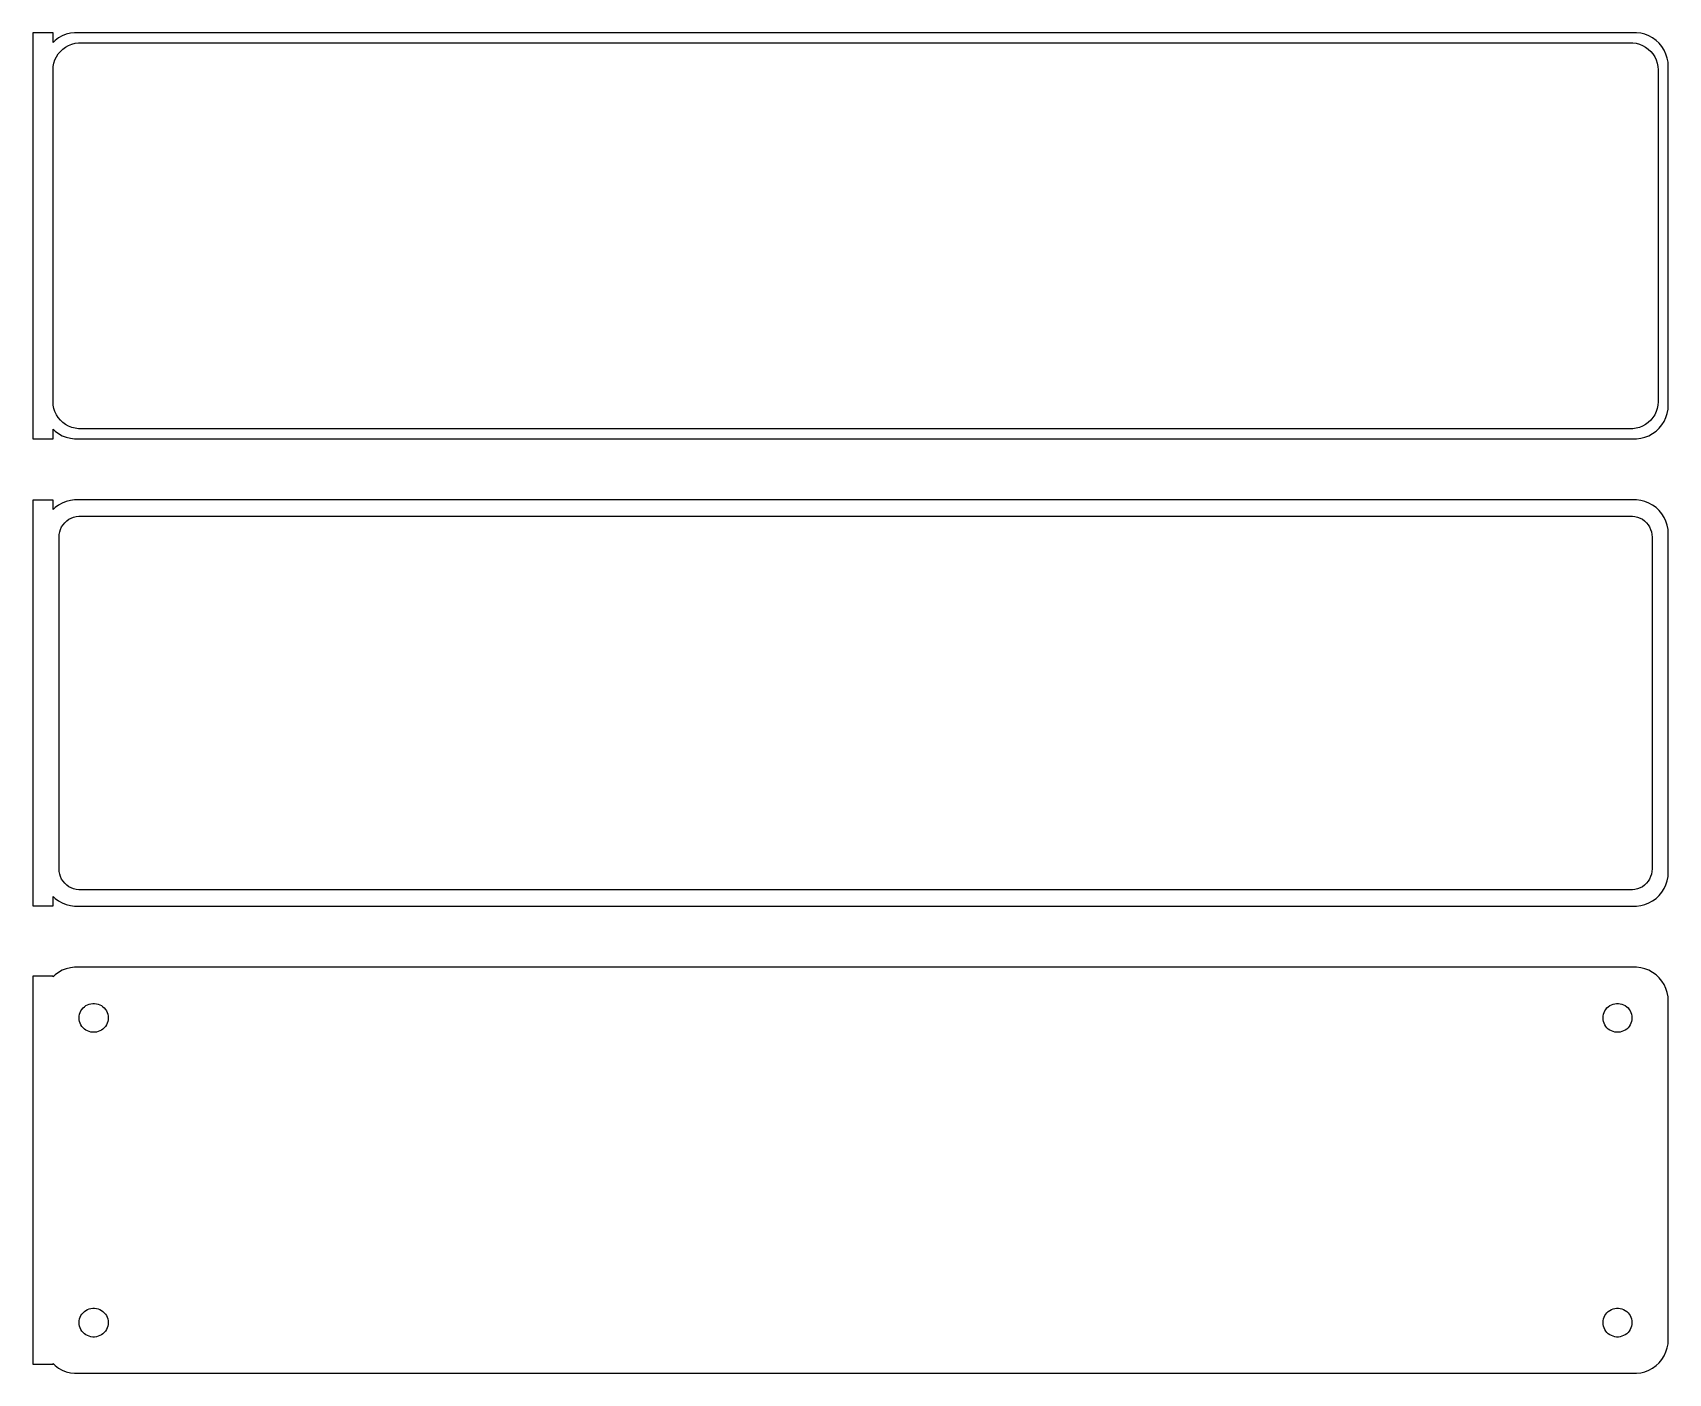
# Model space of a CAD drawing. Header units: metres. Extents: x -122 to 120, y 177 to 375.
import ezdxf

# ---------------------------------------------------------------- set-up
doc = ezdxf.new("R2010")
doc.units = ezdxf.units.M

msp = doc.modelspace()

# ---------------------------------------------------------------- linework, layer by layer
for p, q in [((-118.5, 374.99), (-121.5, 374.99)), ((-121.5, 374.99), (-121.5, 315.01)), ((-118.5, 373.559), (-118.5, 374.99)), ((-117.129, 374.524), (-117.679, 374.222)), ((-116.545, 374.755), (-117.129, 374.524)), ((-115.937, 374.911), (-116.545, 374.755)), ((-115.314, 374.99), (-115.937, 374.911)), ((115.314, 374.99), (-115.314, 374.99)), ((115.937, 374.911), (115.314, 374.99)), ((116.545, 374.755), (115.937, 374.911)), ((117.129, 374.524), (116.545, 374.755)), ((117.679, 374.222), (117.129, 374.524)), ((-118.187, 373.853), (-118.5, 373.559)), ((-117.679, 374.222), (-118.187, 373.853)), ((-117.736, 371.851), (-117.416, 372.238)), ((-117.416, 372.238), (-117.05, 372.582)), ((-117.05, 372.582), (-116.643, 372.877)), ((-116.643, 372.877), (-116.203, 373.119)), ((-116.203, 373.119), (-115.736, 373.304)), ((-115.736, 373.304), (-115.25, 373.429)), ((-115.25, 373.429), (-114.751, 373.492)), ((-114.751, 373.492), (114.751, 373.492)), ((114.751, 373.492), (115.25, 373.429)), ((115.25, 373.429), (115.736, 373.304)), ((115.736, 373.304), (116.203, 373.119)), ((116.203, 373.119), (116.643, 372.877)), ((116.643, 372.877), (117.05, 372.582)), ((117.05, 372.582), (117.416, 372.238)), ((117.416, 372.238), (117.736, 371.851)), ((118.187, 373.853), (117.679, 374.222)), ((118.645, 373.423), (118.187, 373.853)), ((119.045, 372.939), (118.645, 373.423)), ((119.382, 372.409), (119.045, 372.939)), ((119.649, 371.841), (119.382, 372.409)), ((-118.5, 369.5), (-118.468, 370.001)), ((-118.5, 320.5), (-118.5, 369.5)), ((-118.468, 370.001), (-118.374, 370.495)), ((-118.374, 370.495), (-118.219, 370.972)), ((-118.219, 370.972), (-118.005, 371.427)), ((-118.005, 371.427), (-117.736, 371.851)), ((117.736, 371.851), (118.005, 371.427)), ((118.005, 371.427), (118.219, 370.972)), ((118.219, 370.972), (118.374, 370.495)), ((118.374, 370.495), (118.468, 370.001)), ((118.468, 370.001), (118.5, 369.5)), ((118.5, 369.5), (118.5, 320.5)), ((119.843, 371.243), (119.649, 371.841)), ((119.961, 370.627), (119.843, 371.243)), ((120, 370), (119.961, 370.627)), ((120, 320), (120, 370)), ((-118.468, 319.999), (-118.5, 320.5)), ((-118.374, 319.505), (-118.468, 319.999)), ((-118.219, 319.028), (-118.374, 319.505)), ((-118.005, 318.573), (-118.219, 319.028)), ((118.219, 319.028), (118.005, 318.573)), ((118.374, 319.505), (118.219, 319.028)), ((118.468, 319.999), (118.374, 319.505)), ((118.5, 320.5), (118.468, 319.999)), ((119.843, 318.757), (119.961, 319.373)), ((119.961, 319.373), (120, 320)), ((-118.5, 316.441), (-118.187, 316.147)), ((-118.5, 315.01), (-118.5, 316.441)), ((-117.736, 318.149), (-118.005, 318.573)), ((-117.416, 317.762), (-117.736, 318.149)), ((-117.05, 317.418), (-117.416, 317.762)), ((-116.643, 317.123), (-117.05, 317.418)), ((-116.203, 316.881), (-116.643, 317.123)), ((-115.736, 316.696), (-116.203, 316.881)), ((-115.25, 316.571), (-115.736, 316.696)), ((-114.751, 316.508), (-115.25, 316.571)), ((114.751, 316.508), (-114.751, 316.508)), ((115.25, 316.571), (114.751, 316.508)), ((115.736, 316.696), (115.25, 316.571)), ((116.203, 316.881), (115.736, 316.696)), ((116.643, 317.123), (116.203, 316.881)), ((117.05, 317.418), (116.643, 317.123)), ((117.416, 317.762), (117.05, 317.418)), ((117.736, 318.149), (117.416, 317.762)), ((118.005, 318.573), (117.736, 318.149)), ((118.187, 316.147), (118.645, 316.577)), ((118.645, 316.577), (119.045, 317.061)), ((119.045, 317.061), (119.382, 317.591)), ((119.382, 317.591), (119.649, 318.159)), ((119.649, 318.159), (119.843, 318.757)), ((-121.5, 315.01), (-118.5, 315.01)), ((-118.187, 316.147), (-117.679, 315.778)), ((-117.679, 315.778), (-117.129, 315.476)), ((-117.129, 315.476), (-116.545, 315.245)), ((-116.545, 315.245), (-115.937, 315.089)), ((-115.937, 315.089), (-115.314, 315.01)), ((-115.314, 315.01), (115.314, 315.01)), ((115.314, 315.01), (115.937, 315.089)), ((115.937, 315.089), (116.545, 315.245)), ((116.545, 315.245), (117.129, 315.476)), ((117.129, 315.476), (117.679, 315.778)), ((117.679, 315.778), (118.187, 316.147)), ((-118.5, 305.979), (-121.5, 305.979)), ((-121.5, 305.979), (-121.5, 246.021)), ((-118.5, 304.559), (-118.5, 305.979)), ((-118.187, 304.853), (-118.5, 304.559)), ((-117.679, 305.222), (-118.187, 304.853)), ((-117.129, 305.524), (-117.679, 305.222)), ((-116.545, 305.755), (-117.129, 305.524)), ((-115.937, 305.911), (-116.545, 305.755)), ((-115.314, 305.99), (-115.937, 305.911)), ((115.314, 305.99), (-115.314, 305.99)), ((115.937, 305.911), (115.314, 305.99)), ((116.545, 305.755), (115.937, 305.911)), ((117.129, 305.524), (116.545, 305.755)), ((117.679, 305.222), (117.129, 305.524)), ((118.187, 304.853), (117.679, 305.222)), ((118.645, 304.423), (118.187, 304.853)), ((119.045, 303.939), (118.645, 304.423)), ((-117.394, 301.646), (-117.228, 302)), ((-117.228, 302), (-117.018, 302.33)), ((-117.018, 302.33), (-116.769, 302.631)), ((-116.769, 302.631), (-116.484, 302.899)), ((-116.484, 302.899), (-116.168, 303.128)), ((-116.168, 303.128), (-115.825, 303.317)), ((-115.825, 303.317), (-115.462, 303.461)), ((-115.462, 303.461), (-115.083, 303.558)), ((-115.083, 303.558), (-114.695, 303.607)), ((-114.695, 303.607), (114.695, 303.607)), ((114.695, 303.607), (115.083, 303.558)), ((115.083, 303.558), (115.462, 303.461)), ((115.462, 303.461), (115.825, 303.317)), ((115.825, 303.317), (116.168, 303.128)), ((116.168, 303.128), (116.484, 302.899)), ((116.484, 302.899), (116.769, 302.631)), ((116.769, 302.631), (117.018, 302.33)), ((117.018, 302.33), (117.228, 302)), ((117.228, 302), (117.394, 301.646)), ((119.382, 303.409), (119.045, 303.939)), ((119.649, 302.841), (119.382, 303.409)), ((119.843, 302.243), (119.649, 302.841)), ((119.961, 301.627), (119.843, 302.243)), ((-117.613, 300.5), (-117.588, 300.89)), ((-117.613, 251.5), (-117.613, 300.5)), ((-117.588, 300.89), (-117.515, 301.274)), ((-117.515, 301.274), (-117.394, 301.646)), ((117.394, 301.646), (117.515, 301.274)), ((117.515, 301.274), (117.588, 300.89)), ((117.588, 300.89), (117.613, 300.5)), ((117.613, 300.5), (117.613, 251.5)), ((120, 301), (119.961, 301.627)), ((120, 251), (120, 301)), ((-117.588, 251.11), (-117.613, 251.5)), ((117.613, 251.5), (117.588, 251.11)), ((-117.515, 250.726), (-117.588, 251.11)), ((-117.394, 250.354), (-117.515, 250.726)), ((-117.228, 250), (-117.394, 250.354)), ((-117.018, 249.67), (-117.228, 250)), ((-116.769, 249.369), (-117.018, 249.67)), ((-116.484, 249.101), (-116.769, 249.369)), ((-116.168, 248.872), (-116.484, 249.101)), ((-115.825, 248.683), (-116.168, 248.872)), ((116.168, 248.872), (115.825, 248.683)), ((116.484, 249.101), (116.168, 248.872)), ((116.769, 249.369), (116.484, 249.101)), ((117.018, 249.67), (116.769, 249.369)), ((117.228, 250), (117.018, 249.67)), ((117.394, 250.354), (117.228, 250)), ((117.515, 250.726), (117.394, 250.354)), ((117.588, 251.11), (117.515, 250.726)), ((119.382, 248.591), (119.649, 249.159)), ((119.649, 249.159), (119.843, 249.757)), ((119.843, 249.757), (119.961, 250.373)), ((119.961, 250.373), (120, 251)), ((-118.5, 246.021), (-118.5, 247.441)), ((-118.5, 247.441), (-118.187, 247.147)), ((-118.187, 247.147), (-117.679, 246.778)), ((-117.679, 246.778), (-117.129, 246.476)), ((-117.129, 246.476), (-116.545, 246.245)), ((-115.462, 248.539), (-115.825, 248.683)), ((-115.083, 248.442), (-115.462, 248.539)), ((-114.695, 248.393), (-115.083, 248.442)), ((114.695, 248.393), (-114.695, 248.393)), ((115.083, 248.442), (114.695, 248.393)), ((115.462, 248.539), (115.083, 248.442)), ((115.825, 248.683), (115.462, 248.539)), ((116.545, 246.245), (117.129, 246.476)), ((117.129, 246.476), (117.679, 246.778)), ((117.679, 246.778), (118.187, 247.147)), ((118.187, 247.147), (118.645, 247.577)), ((118.645, 247.577), (119.045, 248.061)), ((119.045, 248.061), (119.382, 248.591)), ((-121.5, 246.021), (-118.5, 246.021)), ((-116.545, 246.245), (-115.937, 246.089)), ((-115.937, 246.089), (-115.314, 246.01)), ((-115.314, 246.01), (115.314, 246.01)), ((115.314, 246.01), (115.937, 246.089)), ((115.937, 246.089), (116.545, 246.245)), ((-116.545, 236.755), (-117.129, 236.524)), ((-115.937, 236.911), (-116.545, 236.755)), ((-115.314, 236.99), (-115.937, 236.911)), ((115.314, 236.99), (-115.314, 236.99)), ((115.937, 236.911), (115.314, 236.99)), ((116.545, 236.755), (115.937, 236.911)), ((117.129, 236.524), (116.545, 236.755)), ((-118.5, 235.653), (-121.5, 235.653)), ((-121.5, 235.653), (-121.5, 178.347)), ((-118.187, 235.853), (-118.5, 235.559)), ((-118.5, 235.559), (-118.5, 235.653)), ((-117.679, 236.222), (-118.187, 235.853)), ((-117.129, 236.524), (-117.679, 236.222)), ((117.679, 236.222), (117.129, 236.524)), ((118.187, 235.853), (117.679, 236.222)), ((118.645, 235.423), (118.187, 235.853)), ((119.045, 234.939), (118.645, 235.423)), ((119.382, 234.409), (119.045, 234.939)), ((119.649, 233.841), (119.382, 234.409)), ((119.843, 233.243), (119.649, 233.841)), ((119.961, 232.627), (119.843, 233.243)), ((120, 232), (119.961, 232.627)), ((120, 182), (120, 232)), ((-114.635, 229.5), (-114.618, 229.768)), ((-114.618, 229.232), (-114.635, 229.5)), ((-114.618, 229.768), (-114.568, 230.031)), ((-114.568, 230.031), (-114.485, 230.286)), ((-114.485, 230.286), (-114.371, 230.529)), ((-114.371, 230.529), (-114.227, 230.755)), ((-114.227, 230.755), (-114.057, 230.962)), ((-114.057, 230.962), (-113.861, 231.145)), ((-113.861, 231.145), (-113.644, 231.303)), ((-113.644, 231.303), (-113.409, 231.432)), ((-113.409, 231.432), (-113.16, 231.531)), ((-113.16, 231.531), (-112.9, 231.597)), ((-112.9, 231.597), (-112.634, 231.631)), ((-112.634, 231.631), (-112.366, 231.631)), ((-112.366, 231.631), (-112.1, 231.597)), ((-112.1, 231.597), (-111.84, 231.531)), ((-111.84, 231.531), (-111.591, 231.432)), ((-111.591, 231.432), (-111.356, 231.303)), ((-111.356, 231.303), (-111.139, 231.145)), ((-111.139, 231.145), (-110.943, 230.962)), ((-110.943, 230.962), (-110.773, 230.755)), ((-110.773, 230.755), (-110.629, 230.529)), ((-110.629, 230.529), (-110.515, 230.286)), ((-110.515, 230.286), (-110.432, 230.031)), ((-110.432, 230.031), (-110.382, 229.768)), ((-110.382, 229.768), (-110.365, 229.5)), ((-110.365, 229.5), (-110.382, 229.232)), ((110.365, 229.5), (110.382, 229.768)), ((110.382, 229.232), (110.365, 229.5)), ((110.382, 229.768), (110.432, 230.031)), ((110.432, 230.031), (110.515, 230.286)), ((110.515, 230.286), (110.629, 230.529)), ((110.629, 230.529), (110.773, 230.755)), ((110.773, 230.755), (110.943, 230.962)), ((110.943, 230.962), (111.139, 231.145)), ((111.139, 231.145), (111.356, 231.303)), ((111.356, 231.303), (111.591, 231.432)), ((111.591, 231.432), (111.84, 231.531)), ((111.84, 231.531), (112.1, 231.597)), ((112.1, 231.597), (112.366, 231.631)), ((112.366, 231.631), (112.634, 231.631)), ((112.634, 231.631), (112.9, 231.597)), ((112.9, 231.597), (113.16, 231.531)), ((113.16, 231.531), (113.409, 231.432)), ((113.409, 231.432), (113.644, 231.303)), ((113.644, 231.303), (113.861, 231.145)), ((113.861, 231.145), (114.057, 230.962)), ((114.057, 230.962), (114.227, 230.755)), ((114.227, 230.755), (114.371, 230.529)), ((114.371, 230.529), (114.485, 230.286)), ((114.485, 230.286), (114.568, 230.031)), ((114.568, 230.031), (114.618, 229.768)), ((114.618, 229.768), (114.635, 229.5)), ((114.635, 229.5), (114.618, 229.232)), ((-114.568, 228.969), (-114.618, 229.232)), ((-114.485, 228.714), (-114.568, 228.969)), ((-114.371, 228.471), (-114.485, 228.714)), ((-114.227, 228.245), (-114.371, 228.471)), ((-114.057, 228.038), (-114.227, 228.245)), ((-113.861, 227.855), (-114.057, 228.038)), ((-113.644, 227.697), (-113.861, 227.855)), ((-113.409, 227.568), (-113.644, 227.697)), ((-113.16, 227.469), (-113.409, 227.568)), ((-112.9, 227.403), (-113.16, 227.469)), ((-112.634, 227.369), (-112.9, 227.403)), ((-112.366, 227.369), (-112.634, 227.369)), ((-112.1, 227.403), (-112.366, 227.369)), ((-111.84, 227.469), (-112.1, 227.403)), ((-111.591, 227.568), (-111.84, 227.469)), ((-111.356, 227.697), (-111.591, 227.568)), ((-111.139, 227.855), (-111.356, 227.697)), ((-110.943, 228.038), (-111.139, 227.855)), ((-110.773, 228.245), (-110.943, 228.038)), ((-110.629, 228.471), (-110.773, 228.245)), ((-110.515, 228.714), (-110.629, 228.471)), ((-110.432, 228.969), (-110.515, 228.714)), ((-110.382, 229.232), (-110.432, 228.969)), ((110.432, 228.969), (110.382, 229.232)), ((110.515, 228.714), (110.432, 228.969)), ((110.629, 228.471), (110.515, 228.714)), ((110.773, 228.245), (110.629, 228.471)), ((110.943, 228.038), (110.773, 228.245)), ((111.139, 227.855), (110.943, 228.038)), ((111.356, 227.697), (111.139, 227.855)), ((111.591, 227.568), (111.356, 227.697)), ((111.84, 227.469), (111.591, 227.568)), ((112.1, 227.403), (111.84, 227.469)), ((112.366, 227.369), (112.1, 227.403)), ((112.634, 227.369), (112.366, 227.369)), ((112.9, 227.403), (112.634, 227.369)), ((113.16, 227.469), (112.9, 227.403)), ((113.409, 227.568), (113.16, 227.469)), ((113.644, 227.697), (113.409, 227.568)), ((113.861, 227.855), (113.644, 227.697)), ((114.057, 228.038), (113.861, 227.855)), ((114.227, 228.245), (114.057, 228.038)), ((114.371, 228.471), (114.227, 228.245)), ((114.485, 228.714), (114.371, 228.471)), ((114.568, 228.969), (114.485, 228.714)), ((114.618, 229.232), (114.568, 228.969)), ((-114.227, 185.755), (-114.057, 185.962)), ((-114.057, 185.962), (-113.861, 186.145)), ((-113.861, 186.145), (-113.644, 186.303)), ((-113.644, 186.303), (-113.409, 186.432)), ((-113.409, 186.432), (-113.16, 186.531)), ((-113.16, 186.531), (-112.9, 186.597)), ((-112.9, 186.597), (-112.634, 186.631)), ((-112.634, 186.631), (-112.366, 186.631)), ((-112.366, 186.631), (-112.1, 186.597)), ((-112.1, 186.597), (-111.84, 186.531)), ((-111.84, 186.531), (-111.591, 186.432)), ((-111.591, 186.432), (-111.356, 186.303)), ((-111.356, 186.303), (-111.139, 186.145)), ((-111.139, 186.145), (-110.943, 185.962)), ((-110.943, 185.962), (-110.773, 185.755)), ((110.773, 185.755), (110.943, 185.962)), ((110.943, 185.962), (111.139, 186.145)), ((111.139, 186.145), (111.356, 186.303)), ((111.356, 186.303), (111.591, 186.432)), ((111.591, 186.432), (111.84, 186.531)), ((111.84, 186.531), (112.1, 186.597)), ((112.1, 186.597), (112.366, 186.631)), ((112.366, 186.631), (112.634, 186.631)), ((112.634, 186.631), (112.9, 186.597)), ((112.9, 186.597), (113.16, 186.531)), ((113.16, 186.531), (113.409, 186.432)), ((113.409, 186.432), (113.644, 186.303)), ((113.644, 186.303), (113.861, 186.145)), ((113.861, 186.145), (114.057, 185.962)), ((114.057, 185.962), (114.227, 185.755)), ((-114.635, 184.5), (-114.618, 184.768)), ((-114.618, 184.232), (-114.635, 184.5)), ((-114.618, 184.768), (-114.568, 185.031)), ((-114.568, 183.969), (-114.618, 184.232)), ((-114.568, 185.031), (-114.485, 185.286)), ((-114.485, 183.714), (-114.568, 183.969)), ((-114.485, 185.286), (-114.371, 185.529)), ((-114.371, 183.471), (-114.485, 183.714)), ((-114.371, 185.529), (-114.227, 185.755)), ((-110.773, 185.755), (-110.629, 185.529)), ((-110.629, 185.529), (-110.515, 185.286)), ((-110.515, 183.714), (-110.629, 183.471)), ((-110.515, 185.286), (-110.432, 185.031)), ((-110.432, 183.969), (-110.515, 183.714)), ((-110.432, 185.031), (-110.382, 184.768)), ((-110.382, 184.232), (-110.432, 183.969)), ((-110.382, 184.768), (-110.365, 184.5)), ((-110.365, 184.5), (-110.382, 184.232)), ((110.365, 184.5), (110.382, 184.768)), ((110.382, 184.232), (110.365, 184.5)), ((110.382, 184.768), (110.432, 185.031)), ((110.432, 183.969), (110.382, 184.232)), ((110.432, 185.031), (110.515, 185.286)), ((110.515, 183.714), (110.432, 183.969)), ((110.515, 185.286), (110.629, 185.529)), ((110.629, 183.471), (110.515, 183.714)), ((110.629, 185.529), (110.773, 185.755)), ((114.227, 185.755), (114.371, 185.529)), ((114.371, 185.529), (114.485, 185.286)), ((114.485, 183.714), (114.371, 183.471)), ((114.485, 185.286), (114.568, 185.031)), ((114.568, 183.969), (114.485, 183.714)), ((114.568, 185.031), (114.618, 184.768)), ((114.618, 184.232), (114.568, 183.969)), ((114.618, 184.768), (114.635, 184.5)), ((114.635, 184.5), (114.618, 184.232)), ((-114.227, 183.245), (-114.371, 183.471)), ((-114.057, 183.038), (-114.227, 183.245)), ((-113.861, 182.855), (-114.057, 183.038)), ((-113.644, 182.697), (-113.861, 182.855)), ((-113.409, 182.568), (-113.644, 182.697)), ((-113.16, 182.469), (-113.409, 182.568)), ((-112.9, 182.403), (-113.16, 182.469)), ((-112.634, 182.369), (-112.9, 182.403)), ((-112.366, 182.369), (-112.634, 182.369)), ((-112.1, 182.403), (-112.366, 182.369)), ((-111.84, 182.469), (-112.1, 182.403)), ((-111.591, 182.568), (-111.84, 182.469)), ((-111.356, 182.697), (-111.591, 182.568)), ((-111.139, 182.855), (-111.356, 182.697)), ((-110.943, 183.038), (-111.139, 182.855)), ((-110.773, 183.245), (-110.943, 183.038)), ((-110.629, 183.471), (-110.773, 183.245)), ((110.773, 183.245), (110.629, 183.471)), ((110.943, 183.038), (110.773, 183.245)), ((111.139, 182.855), (110.943, 183.038)), ((111.356, 182.697), (111.139, 182.855)), ((111.591, 182.568), (111.356, 182.697)), ((111.84, 182.469), (111.591, 182.568)), ((112.1, 182.403), (111.84, 182.469)), ((112.366, 182.369), (112.1, 182.403)), ((112.634, 182.369), (112.366, 182.369)), ((112.9, 182.403), (112.634, 182.369)), ((113.16, 182.469), (112.9, 182.403)), ((113.409, 182.568), (113.16, 182.469)), ((113.644, 182.697), (113.409, 182.568)), ((113.861, 182.855), (113.644, 182.697)), ((114.057, 183.038), (113.861, 182.855)), ((114.227, 183.245), (114.057, 183.038)), ((114.371, 183.471), (114.227, 183.245)), ((119.843, 180.757), (119.961, 181.373)), ((119.961, 181.373), (120, 182)), ((118.645, 178.577), (119.045, 179.061)), ((119.045, 179.061), (119.382, 179.591)), ((119.382, 179.591), (119.649, 180.159)), ((119.649, 180.159), (119.843, 180.757)), ((-121.5, 178.347), (-118.5, 178.347)), ((-118.5, 178.347), (-118.5, 178.441)), ((-118.5, 178.441), (-118.187, 178.147)), ((-118.187, 178.147), (-117.679, 177.778)), ((-117.679, 177.778), (-117.129, 177.476)), ((-117.129, 177.476), (-116.545, 177.245)), ((-116.545, 177.245), (-115.937, 177.089)), ((-115.937, 177.089), (-115.314, 177.01)), ((-115.314, 177.01), (115.314, 177.01)), ((115.314, 177.01), (115.937, 177.089)), ((115.937, 177.089), (116.545, 177.245)), ((116.545, 177.245), (117.129, 177.476)), ((117.129, 177.476), (117.679, 177.778)), ((117.679, 177.778), (118.187, 178.147)), ((118.187, 178.147), (118.645, 178.577))]:
    msp.add_line(p, q)

doc.saveas('drawing.dxf')
